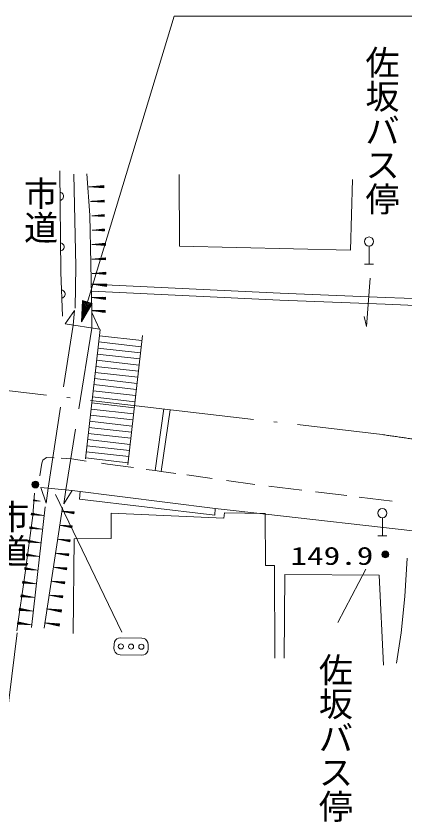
# Model space of a CAD drawing. Units: millimetres, scale not verified. Extents: x 80082 to 720082, y -79451 to 280549.
# Drawn here: x 262768 to 291216, y 164710 to 223725 of the extents above; entities that cross this region are included whole.
import ezdxf
from ezdxf.enums import TextEntityAlignment as Align

# ---------------------------------------------------------------- set-up
doc = ezdxf.new("R2010")
doc.units = ezdxf.units.MM
doc.header["$LTSCALE"] = 1000
doc.linetypes.add('DASHED', pattern=[7.5, 6, -1.5])
doc.linetypes.add('LONG_DASHED_DOTTED', pattern=[15.25, 12, -1.5, 0.25, -1.5])
for name, color, linetype, lineweight in [('S-BGD', 7, 'Continuous', 13), ('S-BGD-HTXT', 6, 'Continuous', 13), ('S-BMK', 2, 'LONG_DASHED_DOTTED', 13)]:
    doc.layers.add(name, color=color, linetype=linetype, lineweight=lineweight)
doc.styles.add('@ＭＳ ゴシック', font='')
doc.styles.add('ＭＳ ゴシック', font='')
doc.styles.get('@ＭＳ ゴシック').set_extended_font_data('@MS Gothic')
doc.styles.get('ＭＳ ゴシック').set_extended_font_data('MS Gothic')

# ---------------------------------------------------------------- blocks, each defined once
blk = doc.blocks.new('BUHIN43')
at = {"color": 7, "linetype": 'Continuous', "lineweight": 13}
blk.add_lwpolyline([(-3, 300), (66, 277), (125, 241), (192, 185), (228, 119), (250, 49), (251, -44), (231, -115), (195, -181), (130, -240), (72, -277), (3, -300)], dxfattribs=at)
blk = doc.blocks.new('BUHIN44')
at = {"color": 7, "linetype": 'Continuous', "lineweight": 13}
for p, q in [((431, -56), (-359, 47)), ((-159, 2), (428, -74)), ((-154, 38), (433, -38)), ((435, -20), (58, 29)), ((264, 20), (438, -2)), ((427, -87), (49, -38)), ((250, -85), (424, -107))]:
    blk.add_line(p, q, dxfattribs=at)
blk.add_lwpolyline([(455, 11), (-446, 58), (437, -127)], close=True, dxfattribs=at)
blk = doc.blocks.new('BUHIN45')
at = {"color": 7, "linetype": 'Continuous', "lineweight": 13}
for p, q in [((478, -62), (-399, 52)), ((-176, 3), (476, -82)), ((-171, 42), (481, -42)), ((484, -22), (65, 32)), ((293, 22), (486, -3)), ((474, -97), (55, -42)), ((278, -94), (471, -119))]:
    blk.add_line(p, q, dxfattribs=at)
blk.add_lwpolyline([(506, 12), (-496, 64), (486, -141)], close=True, dxfattribs=at)
blk = doc.blocks.new('BUHIN46')
at = {"color": 7, "linetype": 'Continuous', "lineweight": 13}
for p, q in [((526, -68), (-439, 57)), ((-194, 3), (523, -90)), ((-188, 47), (529, -47)), ((532, -25), (71, 35)), ((322, 25), (535, -3)), ((521, -107), (60, -47)), ((305, -103), (518, -131))]:
    blk.add_line(p, q, dxfattribs=at)
blk.add_lwpolyline([(556, 14), (-545, 71), (534, -155)], close=True, dxfattribs=at)
blk = doc.blocks.new('BUHIN47')
at = {"color": 7, "linetype": 'Continuous', "lineweight": 13}
for p, q in [((-293, -23), (-486, 2)), ((-484, 22), (-65, -32)), ((171, -42), (-481, 42)), ((-479, 62), (399, -52)), ((176, -3), (-476, 82)), ((-474, 97), (-55, 42)), ((-278, 94), (-471, 119))]:
    blk.add_line(p, q, dxfattribs=at)
blk.add_lwpolyline([(-506, -13), (496, -64), (-486, 141)], close=True, dxfattribs=at)
blk = doc.blocks.new('BUHIN48')
at = {"color": 7, "linetype": 'Continuous', "lineweight": 13}
for p, q in [((-264, -20), (-438, 2)), ((-435, 20), (-58, -29)), ((154, -38), (-433, 38)), ((-431, 56), (359, -46)), ((159, -2), (-428, 73)), ((-427, 87), (-50, 38)), ((-250, 84), (-424, 107))]:
    blk.add_line(p, q, dxfattribs=at)
blk.add_lwpolyline([(-455, -12), (446, -58), (-437, 127)], close=True, dxfattribs=at)
blk = doc.blocks.new('BUHIN51')
at = {"color": 7, "linetype": 'Continuous', "lineweight": 13}
for p, q in [((482, 9), (-402, -7)), ((-175, 17), (482, 29)), ((482, 49), (59, 41)), ((286, 65), (481, 69)), ((-175, -23), (483, -11)), ((483, -26), (61, -34)), ((288, -52), (483, -49))]:
    blk.add_line(p, q, dxfattribs=at)
blk.add_lwpolyline([(499, 86), (-500, -9), (501, -69)], close=True, dxfattribs=at)
blk = doc.blocks.new('BUHIN52')
at = {"color": 7, "linetype": 'Continuous', "lineweight": 13}
for p, q in [((434, 8), (-362, -6)), ((-158, 15), (434, 26)), ((434, 44), (53, 37)), ((258, 59), (433, 62)), ((-157, -21), (435, -10)), ((435, -24), (55, -31)), ((260, -47), (435, -44))]:
    blk.add_line(p, q, dxfattribs=at)
blk.add_lwpolyline([(449, 78), (-450, -8), (451, -62)], close=True, dxfattribs=at)
blk = doc.blocks.new('BUHIN54')
at = {"color": 7, "linetype": 'Continuous', "lineweight": 13}
for p, q in [((482, -31), (-402, 26)), ((-173, 31), (483, -11)), ((484, 9), (62, 36)), ((291, 42), (485, 29)), ((-176, -9), (480, -51)), ((479, -66), (58, -39)), ((283, -76), (478, -88))]:
    blk.add_line(p, q, dxfattribs=at)
blk.add_lwpolyline([(504, 46), (-499, 32), (494, -109)], close=True, dxfattribs=at)
blk = doc.blocks.new('BUHIN13')
at = {"color": 7, "linetype": 'Continuous', "lineweight": 13}
for centre, radius in [((0, 0), 250), ((0, 0), 219), ((0, 0), 188), ((0, 0), 156), ((0, 0), 125), ((0, 0), 93.8), ((0, -1), 62.5), ((0, 0), 31.2)]:
    blk.add_circle(centre, radius, dxfattribs=at)
blk = doc.blocks.new('BUHIN140')
at = {"color": 7, "linetype": 'Continuous', "lineweight": 13}
for p, q in [((0, 1315), (0, 0)), ((-340, 0), (335, 0))]:
    blk.add_line(p, q, dxfattribs=at)
blk.add_circle((0, 1650), 335, dxfattribs=at)

msp = doc.modelspace()

# ---------------------------------------------------------------- linework, layer by layer
at = {"layer": 'S-BGD'}
for p, q in [((266042, 204971), (265964, 212382)), ((266987, 212154), (267144, 205388)), ((268167, 209138), (267931, 212180)), ((274701, 212113), (274732, 206888)), ((269167, 211276), (268703, 211268)), ((268952, 211294), (269167, 211298)), ((287228, 206573), (287385, 211766)), ((269168, 211232), (268195, 211215)), ((268445, 211241), (269168, 211254)), ((268445, 211197), (269169, 211210)), ((269169, 211193), (268704, 211185)), ((268955, 211165), (269169, 211169)), ((268306, 202022), (268167, 209138)), ((274732, 206888), (287228, 206573)), ((267144, 205388), (267092, 202345)), ((266171, 201758), (266042, 204971)), ((288673, 204521), (288409, 200999)), ((268266, 204081), (282099, 203433)), ((269377, 204016), (268405, 204078)), ((268654, 204040), (269375, 203994)), ((268656, 204084), (269378, 204038)), ((269374, 203978), (268910, 204008)), ((269379, 204060), (268916, 204090)), ((269159, 203967), (269373, 203953)), ((269167, 204096), (269381, 204082)), ((282077, 202933), (268276, 203580)), ((282099, 203433), (289782, 203117)), ((289782, 203117), (298741, 202772)), ((289762, 202617), (282077, 202933)), ((298718, 202273), (289762, 202617)), ((267028, 202154), (266357, 201186)), ((266939, 201094), (267028, 202154)), ((268305, 200878), (268306, 202022)), ((268866, 200790), (268306, 202022)), ((288409, 200999), (288245, 201723)), ((266357, 201186), (268866, 200790)), ((267837, 191289), (268910, 200769)), ((268858, 200310), (271969, 199958)), ((270939, 190854), (272011, 200328)), ((268807, 199863), (271918, 199511)), ((268706, 198969), (271817, 198616)), ((271868, 199064), (268756, 199416)), ((271767, 198169), (268655, 198521)), ((268605, 198074), (271716, 197722)), ((268503, 197180), (271615, 196828)), ((271665, 197275), (268554, 197627)), ((271564, 196381), (268453, 196733)), ((268402, 196286), (271514, 195934)), ((268301, 195391), (271412, 195039)), ((271463, 195486), (268352, 195838)), ((271362, 194592), (268250, 194944)), ((272934, 190438), (273585, 194954)), ((274031, 194889), (273379, 190374)), ((268200, 194497), (271311, 194145)), ((268099, 193603), (271210, 193251)), ((271261, 193698), (268149, 194050)), ((271159, 192804), (268048, 193156)), ((267997, 192708), (271109, 192356)), ((267896, 191814), (271008, 191462)), ((271058, 191909), (267947, 192261)), ((264733, 191200), (265001, 191409)), ((265001, 191409), (265551, 191373)), ((266068, 191339), (266837, 191289)), ((266837, 191289), (267904, 191138)), ((270957, 191015), (267846, 191367)), ((264496, 190055), (264658, 190976)), ((264658, 190976), (264733, 191200)), ((269009, 190981), (269464, 190916)), ((269464, 190916), (271359, 190655)), ((272275, 190529), (272934, 190438)), ((272934, 190438), (273380, 190377)), ((273380, 190377), (274450, 190229)), ((275254, 190118), (277121, 189861)), ((278154, 189719), (280247, 189431)), ((264571, 189210), (266876, 188974)), ((264571, 189210), (264957, 188046)), ((264957, 188046), (265102, 189156)), ((266413, 189021), (266266, 188011)), ((266876, 188974), (266266, 188011)), ((266876, 188974), (277343, 187670)), ((267403, 188344), (267453, 188902)), ((281257, 189306), (283666, 189011)), ((284673, 188888), (286960, 188607)), ((263985, 187150), (264112, 188783)), ((264379, 188223), (264053, 188265)), ((264054, 188273), (264263, 188246)), ((264152, 188271), (264055, 188284)), ((265659, 188686), (270502, 178604)), ((277300, 187169), (267403, 188344)), ((287879, 188494), (290283, 188200)), ((264886, 187781), (263896, 178958)), ((264144, 188213), (264047, 188226)), ((264049, 188236), (264258, 188208)), ((264376, 188203), (264050, 188245)), ((264051, 188255), (264490, 188199)), ((264816, 178887), (266160, 187742)), ((277343, 187670), (277300, 187169)), ((277343, 187670), (281052, 187256)), ((263424, 182942), (263985, 187150)), ((277976, 186959), (269735, 187319)), ((269735, 187319), (269735, 185461)), ((278019, 187334), (277976, 186959)), ((280986, 187304), (278019, 187334)), ((281016, 183498), (280986, 187304)), ((281052, 187256), (291787, 186023)), ((267008, 185431), (266948, 178508)), ((269735, 185461), (267008, 185431)), ((291387, 184037), (291207, 181221)), ((281675, 183498), (281016, 183498)), ((281705, 176695), (281675, 183498)), ((288364, 183208), (286300, 179318)), ((262812, 178706), (263424, 182942)), ((282394, 176695), (282424, 182839)), ((282424, 182839), (289347, 182779)), ((289347, 182779), (289646, 176186)), ((291207, 181221), (290938, 178553)), ((262841, 178549), (261849, 170427)), ((290938, 178553), (290608, 176336))]:
    msp.add_line(p, q, dxfattribs=at)
at = {"layer": 'S-BGD', "linetype": 'DASHED'}
for p, q in [((265102, 189156), (266939, 201094)), ((268305, 200878), (266413, 189021))]:
    msp.add_line(p, q, dxfattribs=at)
at = {"layer": 'S-BGD'}
for points in [[(269186, 211317), (268088, 211213), (269189, 211147)], [(269401, 204100), (268298, 204085), (269391, 203930)], [(267541, 201345), (268336, 202672), (267618, 202890)], [(267630, 201640), (267698, 202767), (268201, 202615)], [(267674, 201783), (267736, 202697), (268130, 202577)], [(267718, 201930), (267773, 202627), (268060, 202540)], [(267762, 202074), (267811, 202557), (267990, 202502)], [(264038, 188218), (264539, 188192), (264048, 188295)], [(270412, 178189), (271974, 178161), (272130, 178133), (272241, 178081), (272345, 177967), (272412, 177853), (272434, 177684), (272428, 177372), (272394, 177203), (272330, 177092), (272228, 176994), (272108, 176934), (271951, 176911), (270389, 176939), (270233, 176967), (270128, 177025), (270018, 177134), (269957, 177247), (269929, 177417), (269934, 177729), (269969, 177897), (270033, 178008), (270141, 178113), (270261, 178173)]]:
    msp.add_lwpolyline(points, close=True, dxfattribs=at)
for points in [[(266094, 203665), (266164, 203643), (266224, 203610), (266292, 203555), (266331, 203491), (266355, 203421), (266359, 203328), (266341, 203257), (266307, 203190), (266244, 203129), (266187, 203090), (266119, 203065)], [(267585, 201492), (267661, 202837), (268271, 202652), (267587, 201496)], [(267884, 202476), (267807, 202221), (267848, 202486), (267920, 202465), (267807, 202221)]]:
    msp.add_lwpolyline(points, dxfattribs=at)
for centre in [(270432, 177564), (271181, 177550), (271931, 177537)]:
    msp.add_circle(centre, 188, dxfattribs=at)
at = {"layer": 'S-BGD-HTXT'}
for p, q in [((267541, 201345), (274340, 223725)), ((274340, 223725), (311860, 223725))]:
    msp.add_line(p, q, dxfattribs=at)
at = {"layer": 'S-BMK'}
msp.add_line((237931, 199143), (289557, 193077), dxfattribs=at)
msp.add_arc((331470, 474791), 284814, 261.53772, 281.29477, dxfattribs=at)

# ---------------------------------------------------------------- block references
at = {"layer": 'S-BGD'}
for name, p in [('BUHIN43', (265983, 210529)), ('BUHIN51', (268704, 210167)), ('BUHIN52', (268768, 209111)), ('BUHIN52', (268783, 208054)), ('BUHIN140', (288592, 205564)), ('BUHIN43', (266022, 206824)), ('BUHIN51', (268798, 206998)), ('BUHIN51', (268813, 205941)), ('BUHIN51', (268829, 204885)), ('BUHIN54', (268816, 203087)), ('BUHIN54', (268786, 202123)), ('BUHIN13', (264177, 189417)), ('BUHIN48', (264335, 187204)), ('BUHIN44', (266554, 187402)), ('BUHIN140', (289573, 185668)), ('BUHIN48', (264214, 186205)), ('BUHIN44', (266408, 186379)), ('BUHIN48', (264094, 185206)), ('BUHIN44', (266262, 185355)), ('BUHIN48', (263974, 184207)), ('BUHIN45', (266116, 184331)), ('BUHIN13', (289786, 184297)), ('BUHIN48', (263854, 183208)), ('BUHIN45', (265970, 183307)), ('BUHIN47', (263734, 182209)), ('BUHIN45', (265824, 182283)), ('BUHIN47', (263613, 181210)), ('BUHIN45', (265678, 181259)), ('BUHIN47', (263493, 180211)), ('BUHIN46', (265532, 180235)), ('BUHIN47', (263373, 179212)), ('BUHIN46', (265386, 179211))]:
    msp.add_blockref(name, p, dxfattribs=at)

# ---------------------------------------------------------------- texts
at = {"layer": 'S-BGD', "style": '@ＭＳ ゴシック'}
for s, p in [('佐坂バス停', (288079, 221600)), ('市道', (263091, 212002)), ('市道', (260990, 188323)), ('佐坂バス停', (284669, 177114))]:
    msp.add_text(s, height=1833, rotation=270, dxfattribs=at).set_placement(p, align=Align.BOTTOM_LEFT)
at = {"layer": 'S-BGD', "style": 'ＭＳ ゴシック', "width": 1.35}
msp.add_text('149.9', height=1320, dxfattribs=at).set_placement((282847, 183139), align=Align.BOTTOM_LEFT)

doc.saveas('drawing.dxf')
